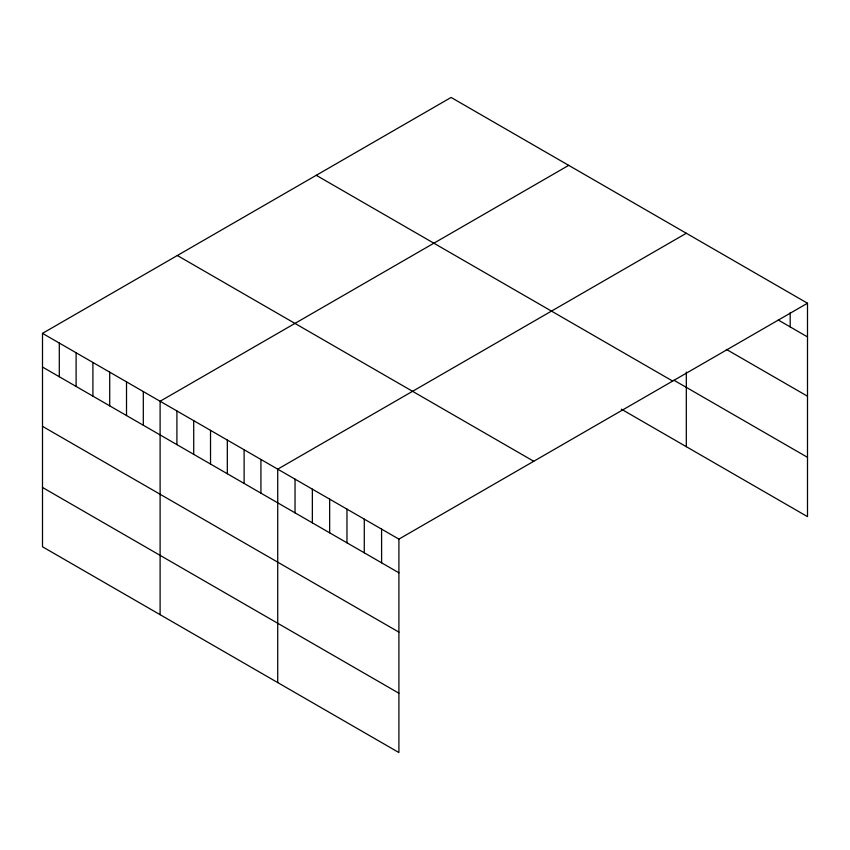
<?xml version="1.0" encoding="UTF-8"?>
<svg xmlns="http://www.w3.org/2000/svg" width="850" height="850" viewBox="0 0 850 850"><rect width="100%" height="100%" fill="white"/><g stroke="black" fill="none" stroke-linecap="round" stroke-linejoin="round"><path stroke-width="1.27" d="M42.5 333.359L398.905 539.123L398.905 752.548L42.5 546.773L42.5 333.359L451.095 97.453L807.5 303.227L807.5 516.641L621.361 409.179M568.714 165.357L160.108 401.264L160.108 614.678M686.322 233.261L277.727 469.158L277.727 682.582M398.905 539.123L807.5 303.227M778.292 320.036L807.5 336.908M726.357 349.371L807.5 396.217M673.997 380.258L807.5 457.332M316.264 175.302L672.658 381.066M177.342 255.51L533.736 461.274M42.5 367.041L398.905 572.804M42.5 426.349L398.905 632.124M42.5 487.464L398.905 693.228M790.192 312.662L790.192 326.91M686.322 372.087L686.322 446.686M381.597 529.125L381.597 562.806M364.278 519.138L364.278 552.819M346.97 509.139L346.97 542.821M329.662 499.141L329.662 532.822M312.354 489.154L312.354 522.835M295.035 479.156L295.035 512.837M260.929 459.467L260.929 493.138M244.12 449.767L244.12 483.438M227.322 440.066L227.322 473.737M210.524 430.366L210.524 464.036M193.715 420.665L193.715 454.336M176.917 410.964L176.917 444.635M143.31 391.563L143.31 425.244M126.512 381.862L126.512 415.544M109.703 372.162L109.703 405.843M92.905 362.461L92.905 396.142M76.107 352.761L76.107 386.442M59.298 343.06L59.298 376.741"/></g></svg>
